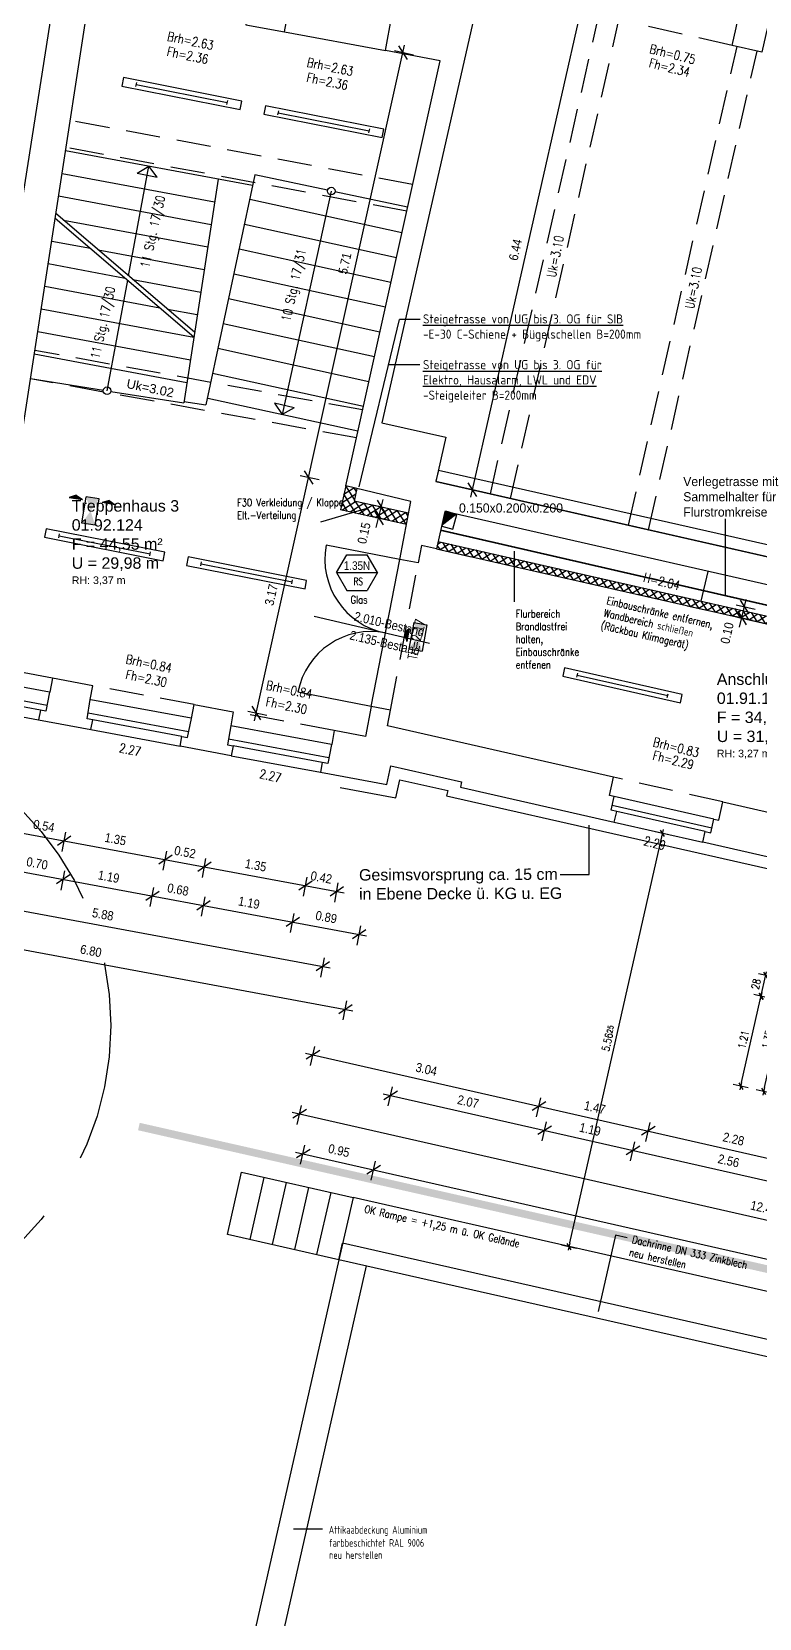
# Model space of a CAD drawing. Header units: metres. Extents: x -1139 to -992, y 249 to 309.
# Drawn here: x -1035.14 to -1025.59, y 267.2 to 288.02 of the extents above; entities that cross this region are included whole.
import ezdxf
from ezdxf.enums import TextEntityAlignment as Align

# ---------------------------------------------------------------- set-up
doc = ezdxf.new("R2010")
doc.units = ezdxf.units.M
doc.header["$LTSCALE"] = 0.03
for name, pattern in [('AUSGEZOGEN', [0]), ('DASHED', [0]), ('DOT', [6, 0, -6]), ('GESTRICHELT', [9, 6, -3]), ('GESTRICHELT2', [4.5, 3, -1.5]), ('STRICHLINIE', [19.05, 12.7, -6.35])]:
    doc.linetypes.add(name, pattern=pattern)
doc.layers.get('0').update_dxf_attribs({"linetype": 'CONTINUOUS'})
doc.layers.get('Defpoints').update_dxf_attribs({"linetype": 'CONTINUOUS'})
for name, color, linetype in [('A_abriss', 44, '_ABBRUCH'), ('A_ansicht', 9, 'DASHED'), ('A_bemaßung', 2, 'CONTINUOUS'), ('A_BRANDSCHUTZ', 10, 'CONTINUOUS'), ('A_Dach', 10, 'CONTINUOUS'), ('A_Elektro', 1, 'STRICHLINIE'), ('A_Fenster', 7, 'CONTINUOUS'), ('A_höhen', 3, 'CONTINUOUS'), ('A_NEU_BEMAßUNG', 2, 'CONTINUOUS'), ('A_NR_TÜR', 1, 'CONTINUOUS'), ('A_räume', 5, 'CONTINUOUS'), ('A_schraffur', 10, 'CONTINUOUS'), ('A_text', 5, 'CONTINUOUS'), ('A_treppe', 3, 'CONTINUOUS'), ('A_trockenbau', 2, 'CONTINUOUS'), ('A_Tuernummern', 1, 'CONTINUOUS'), ('A_TXT-TUER', 1, 'CONTINUOUS'), ('A_türen', 9, 'CONTINUOUS'), ('A_verdeckt', 8, 'GESTRICHELT2'), ('A_wände', 4, 'CONTINUOUS'), ('CKMA0002', 2, 'CONTINUOUS'), ('E__DURCHBR', 2, 'CONTINUOUS'), ('E__LEUCHTEN', 6, 'AUSGEZOGEN'), ('E__VERSYS', 2, 'AUSGEZOGEN')]:
    doc.layers.add(name, color=color, linetype=linetype)
doc.styles.add('ARIAL', font='ARIAL.TTF')
doc.styles.add('arial-n', font='ARIALN.TTF')
doc.styles.add('BOLDSIMP_FNT', font='TXT', dxfattribs={"height": 1})
doc.styles.add('ISO9', font='iso8.shx', dxfattribs={"height": 0.12})
doc.styles.add('NORM', font='simplex.shx', dxfattribs={"width": 0.7, "bigfont": 'bigfont.shx'})
doc.styles.add('PITSIMP8', font='PITSIMP8.SHX')
doc.styles.add('S70', font='DIN.SHX', dxfattribs={"width": 0.8, "height": 0.1})
doc.styles.add('SIMPLEX', font='simplex.shx', dxfattribs={"width": 0.8, "height": 0.1})
doc.styles.get("Standard").update_dxf_attribs({"font": 'txt', "height": 1})
doc.linetypes.add('_ABBRUCH', pattern='A,25,[101,cadkon.shx,S=3.5,R=0,X=0,Y=0],25', length=50)
doc.dimstyles.get("Standard").update_dxf_attribs({"dimtxt": 0.1, "dimasz": 0.05, "dimexe": 0.1, "dimexo": 0.0625, "dimgap": 0.05, "dimtad": 1, "dimdec": 4, "dimzin": 0, "dimdsep": 46, "dimlunit": 3, "dimtxsty": 'SIMPLEX', "dimblk": 'DIMCROSS', "dimcen": 0.09, "dimdle": 0.025, "dimclrd": 1, "dimclre": 1, "dimclrt": 6, "dimadec": 0, "dimazin": 0, "dimtfac": 1, "dimtdec": 4, "dimtofl": 0, "dimtmove": 2, "dimatfit": 3, "dimldrblk": 'DIMCROSS', "dimfxl": 1, "dimtvp": 1, "dimtolj": 1, "dimtzin": 0, "dimarcsym": 0})

# ---------------------------------------------------------------- blocks, each defined once
blk = doc.blocks.new('SLASH1')
at = {"layer": 'A_bemaßung', "color": 2, "linetype": 'Continuous'}
for p, q in [((0.07663, 0.07663), (-0.07319, -0.07319)), ((0, -0.14068), (0, 0.11466))]:
    blk.add_line(p, q, dxfattribs=at)
blk = doc.blocks.new('DIMCROSS')
at = {"color": 0, "linetype": 'ByBlock'}
blk.add_line((-1, 0), (1, 0), dxfattribs=at)
at = {"linetype": 'ByBlock'}
blk.add_line((-0.707107, -0.707107), (0.707107, 0.707107), dxfattribs=at)
blk = doc.blocks.new('*D73')
at = {"layer": 'CKMA0002', "color": 1, "lineweight": -2}
for p, q in [((-1026.955, 277.522), (-1026.76, 277.477)), ((-1028.077, 272.124), (-1026.869, 277.451)), ((-1028.186, 272.097), (-1027.991, 272.053))]:
    blk.add_line(p, q, dxfattribs=at)
at = {"layer": 'Defpoints', "color": 0}
for p in [(-1027.462, 277.637), (-1026.858, 277.499), (-1028.693, 272.212)]:
    blk.add_point(p, dxfattribs=at)
at = {"layer": 'CKMA0002', "color": 1, "lineweight": -2, "xscale": 0.05, "yscale": 0.05, "zscale": 0.05}
for p, rotation in [((-1026.858, 277.499), 77.21986307809387), ((-1028.088, 272.075), 257.2198630780938)]:
    blk.add_blockref('DIMCROSS', p, dxfattribs=dict(at, rotation=rotation))
at = {"layer": 'CKMA0002', "color": 3, "insert": (-1027.571, 274.81), "char_height": 0.1, "attachment_point": 5, "rotation": 77.2199, "style": 'SIMPLEX'}
blk.add_mtext('\\A1;5.56{\\A1\\H0.7x\\S25;}', dxfattribs=at)
blk = doc.blocks.new('Tür-Nr')
at = {"layer": 'A_NR_TÜR'}
for p, q in [((-0.057, -108.865), (0.077, -108.632)), ((0.077, -108.632), (0.347, -108.632)), ((0.481, -108.865), (0.347, -108.632)), ((-0.057, -108.865), (0.481, -108.865)), ((-0.057, -108.865), (0.077, -109.098)), ((0.481, -108.865), (0.347, -109.098)), ((0.077, -109.098), (0.347, -109.098))]:
    blk.add_line(p, q, dxfattribs=at)
at = {"layer": 'A_TXT-TUER', "style": 'arial-n', "flags": 4}
blk.add_attdef('TÜR-NR.', text='', height=0.113, dxfattribs=at).set_placement((0.211, -108.772), align=Align.MIDDLE_CENTER)
at = {"layer": 'A_TXT-TUER', "style": 'NORM', "width": 0.7}
for tag, flags, p in [('BRANDSCHUTZ', 4, (0.229, -108.981)), ('DIN', 5, (0.214, -109.198)), ('ABMESSUNG', 5, (0.214, -109.333)), ('MATERIAL', 5, (0.214, -109.467)), ('WANDART', 5, (0.214, -109.601)), ('ZARGE', 5, (0.214, -109.736)), ('SCHLOSS', 5, (0.214, -109.87)), ('BESCHLÄGE', 5, (0.214, -110.005)), ('SONSTIGES', 5, (0.214, -110.139))]:
    blk.add_attdef(tag, text='', height=0.0784, dxfattribs=dict(at, flags=flags)).set_placement(p, align=Align.MIDDLE_CENTER)
blk = doc.blocks.new('A$C471A4235')
at = {"layer": 'E__VERSYS', "color": 3}
for p, q in [((74.978, 10.719), (74.945, 10.573)), ((74.978, 10.719), (84.807, 8.49)), ((74.945, 10.573), (84.773, 8.343))]:
    blk.add_line(p, q, dxfattribs=at)
blk = doc.blocks.new('Deckendurchbruch')
for p, q in [((1, 1), (0, 1)), ((0, 1), (0, 0)), ((0, 0), (1, 0)), ((1, 0), (1, 1))]:
    blk.add_line(p, q)
blk.add_solid([(0, 0), (1, 1), (0, 1)])
blk = doc.blocks.new('A$C40EB2F26')
at = {"layer": 'E__DURCHBR', "linetype": 'Continuous'}
ref = blk.add_blockref('Deckendurchbruch', (75.023, 9.985), dxfattribs=dict(at, xscale=0.1500000040191581, yscale=0.2000000000000455, zscale=1.1, rotation=344.601433367157))
ref.add_attrib('EC_DIM', '0.150x0.200x0.200', (75.247, 10.162), dxfattribs={"linetype": 'Continuous', "height": 0.12})
blk = doc.blocks.new('A$C758372F4')
at = {"layer": 'E__VERSYS', "color": 7, "linetype": 'Continuous', "ltscale": 5}
for p, q in [((73.935, 10.499), (74.466, 12.693)), ((74.739, 12.693), (74.466, 12.693)), ((74.733, 12.099), (74.322, 12.099))]:
    blk.add_line(p, q, dxfattribs=at)
at = {"layer": 'E__VERSYS', "color": 7, "insert": (74.774, 11.606), "char_height": 0.12, "attachment_point": 7, "style": 'ISO9'}
blk.add_mtext('{\\LSteigetrasse von UG bis 3. OG für SIB\\P}-E-30 C-Schiene + Bügelschellen B=200mm \\P\\P{\\LSteigetrasse von UG bis 3. OG für  \\PElektro, Hausalarm, LWL und EDV\\P}-Steigeleiter B=200mm', dxfattribs=at)
blk = doc.blocks.new('A$C3DF83419')
at = {"layer": 'E__VERSYS', "color": 7, "linetype": 'Continuous', "ltscale": 5}
blk.add_line((78.743, 9.071), (78.743, 10.079), dxfattribs=at)
at = {"layer": 'E__VERSYS', "color": 3, "linetype": 'GESTRICHELT', "ltscale": 5, "const_width": 0.02}
blk.add_lwpolyline([(75.006, 9.93), (91.847, 6.061)], dxfattribs=at)
at = {"layer": 'E__VERSYS', "color": 7, "insert": (78.19, 10.629), "char_height": 0.12, "attachment_point": 1}
blk.add_mtext('Verlegetrasse mit \\PSammelhalter für \\PFlurstromkreise', dxfattribs=at)
blk = doc.blocks.new('PL_PR')
at = {"color": 3}
for p, q in [((123, 155), (92, 217)), ((92, 217), (92, 92)), ((123, 155), (92, 92)), ((-127, -64), (-127, 61)), ((-127, 61), (123, 61)), ((123, -64), (123, 61)), ((-127, -64), (123, -64)), ((92, -220), (92, -95)), ((123, -158), (92, -95)), ((123, -158), (92, -220))]:
    blk.add_line(p, q, dxfattribs=at)
for points in [[(92, 92), (92, 217), (123, 155)], [(-127, 61), (-127, -64), (123, -64), (123, 61)], [(92, -95), (92, -220), (123, -158)]]:
    blk.add_solid(points, dxfattribs=at)
blk = doc.blocks.new('PU1')
at = {"color": 3}
for p, q in [((-119, -55), (-119, 70)), ((-119, 70), (131, 70)), ((131, -55), (131, 70)), ((-119, -55), (131, -55)), ((-56, -87), (69, -87)), ((6, -118), (-56, -87)), ((6, -118), (69, -87))]:
    blk.add_line(p, q, dxfattribs=at)
for points in [[(-119, 70), (-119, -55), (131, -55), (131, 70)], [(69, -87), (-56, -87), (6, -118)]]:
    blk.add_solid(points, dxfattribs=at)
blk = doc.blocks.new('2DEL_458')
for p, q in [((-0.384, -0.236), (-0.384, 0.236)), ((0.384, -0.236), (0.384, 0.236)), ((-0.384, 0), (0.384, 0))]:
    blk.add_line(p, q)
blk.add_lwpolyline([(-0.5, -0.5), (0.5, -0.5), (0.5, 0.5), (-0.5, 0.5)], close=True)
at = {"style": 'PITSIMP8', "flags": 9}
for tag, p in [('RAUM/GRUPPE', (-0.03, 0.159)), ('BEZEICHNUNG', (-0.03, 0.179)), ('POS.NR.G-LV', (-0.03, 0.139)), ('VOLUMENSTROM', (-0.03, 0.039)), ('DRUCK/-STUFE', (-0.03, 0.019)), ('ANSCHLUSS', (-0.03, -0.001)), ('KENNUNG', (-0.03, 0.079)), ('LEISTUNG', (-0.03, 0.059)), ('FABRIKAT', (-0.03, 0.119)), ('TYP', (-0.03, 0.099)), ('SPANNUNG/FREQUENZ', (-0.03, -0.121)), ('TEMPERATUR', (-0.03, -0.061)), ('SCHUTZART', (-0.03, -0.101)), ('DREHZAHL', (-0.03, -0.081)), ('GROESSE', (-0.03, -0.021)), ('DN', (-0.03, -0.041)), ('GEWICHT', (-0.03, -0.141)), ('FREI', (-0.03, -0.161)), ('FREI', (-0.03, -0.181)), ('FREI', (-0.03, -0.201))]:
    blk.add_attdef(tag, text='', height=0.01, dxfattribs=at).set_placement(p, align=Align.MIDDLE)
blk = doc.blocks.new('*D252')
at = {"layer": 'CKMA0002', "color": 1, "lineweight": -2}
for p, q in [((-1025.821, 274.229), (-1025.576, 275.312)), ((-1025.516, 275.349), (-1025.662, 275.382)), ((-1025.735, 274.158), (-1025.93, 274.202))]:
    blk.add_line(p, q, dxfattribs=at)
at = {"layer": 'Defpoints', "color": 0}
for p in [(-1025.565, 275.36), (-1024.687, 275.161), (-1024.906, 273.97)]:
    blk.add_point(p, dxfattribs=at)
at = {"layer": 'CKMA0002', "color": 1, "lineweight": -2, "xscale": 0.05, "yscale": 0.05, "zscale": 0.05}
for p, rotation in [((-1025.565, 275.36), 77.22109694714904), ((-1025.832, 274.18), 257.221096947149)]:
    blk.add_blockref('DIMCROSS', p, dxfattribs=dict(at, rotation=rotation))
at = {"layer": 'CKMA0002', "color": 6, "insert": (-1025.796, 274.792), "char_height": 0.1, "attachment_point": 5, "rotation": 77.2211, "style": 'SIMPLEX'}
blk.add_mtext('\\A1;1.21{\\A1\\H0.7x\\S;}', dxfattribs=at)
blk = doc.blocks.new('*D253')
at = {"layer": 'CKMA0002', "color": 1, "lineweight": -2}
for p, q in [((-1025.454, 275.622), (-1025.6, 275.656)), ((-1025.554, 275.409), (-1025.514, 275.585))]:
    blk.add_line(p, q, dxfattribs=at)
at = {"layer": 'Defpoints', "color": 0}
for p in [(-1025.503, 275.633), (-1024.625, 275.434), (-1024.687, 275.161)]:
    blk.add_point(p, dxfattribs=at)
at = {"layer": 'CKMA0002', "color": 1, "lineweight": -2, "xscale": 0.05, "yscale": 0.05, "zscale": 0.05}
for p, rotation in [((-1025.503, 275.633), 77.22109694714904), ((-1025.565, 275.36), 257.221096947149)]:
    blk.add_blockref('DIMCROSS', p, dxfattribs=dict(at, rotation=rotation))
at = {"layer": 'CKMA0002', "color": 6, "insert": (-1025.631, 275.519), "char_height": 0.1, "attachment_point": 5, "rotation": 77.2211, "style": 'SIMPLEX'}
blk.add_mtext('\\A1;28{\\A1\\H0.7x\\S;}', dxfattribs=at)
blk = doc.blocks.new('*D256')
at = {"layer": 'CKMA0002', "color": 1, "lineweight": -2}
for p, q in [((-1025.185, 275.418), (-1025.331, 275.451)), ((-1025.521, 274.161), (-1025.244, 275.38)), ((-1025.434, 274.09), (-1025.629, 274.134))]:
    blk.add_line(p, q, dxfattribs=at)
at = {"layer": 'Defpoints', "color": 0}
for p in [(-1025.233, 275.429), (-1024.38, 275.235), (-1024.629, 273.907)]:
    blk.add_point(p, dxfattribs=at)
at = {"layer": 'CKMA0002', "color": 1, "lineweight": -2, "xscale": 0.05, "yscale": 0.05, "zscale": 0.05}
for p, rotation in [((-1025.233, 275.429), 77.22109694714904), ((-1025.532, 274.112), 257.221096947149)]:
    blk.add_blockref('DIMCROSS', p, dxfattribs=dict(at, rotation=rotation))
at = {"layer": 'CKMA0002', "color": 6, "insert": (-1025.48, 274.793), "char_height": 0.1, "attachment_point": 5, "rotation": 77.2211, "style": 'SIMPLEX'}
blk.add_mtext('\\A1;1.35{\\A1\\H0.7x\\S;}', dxfattribs=at)

msp = doc.modelspace()

# ---------------------------------------------------------------- hatches: boundary and pattern name
at = {"layer": 'A_schraffur'}
h = msp.add_hatch(dxfattribs=at)
h.set_pattern_fill('ANSI37', color=256, scale=0.025, style=0)
h.set_pattern_definition([(122.489, (-1031.01576, 282.05611), (-0.0669526, -0.042635), []), (212.489, (-1031.01576, 282.05611), (0.042635, -0.0669526), [])])
h.paths.add_polyline_path([(-1030.90622, 281.85732), (-1030.86983, 282.02132), (-1031.01576, 282.05611), (-1031.08516, 281.74337), (-1030.21944, 281.55127), (-1030.19097, 281.6986)])
h = msp.add_hatch(dxfattribs=at)
h.set_pattern_fill('ANSI37', color=256, scale=0.025, style=0)
h.set_pattern_definition([(212.2199, (-1023.97497, 279.9038), (0.0423203, -0.0671519), []), (302.2199, (-1023.97497, 279.9038), (0.0671519, 0.0423203), [])])
h.paths.add_polyline_path([(-1023.97497, 279.9038), (-1023.95285, 280.00132), (-1029.80384, 281.3285), (-1029.82596, 281.23098)])

# ---------------------------------------------------------------- linework, layer by layer
at = {"layer": 'A_abriss', "ltscale": 0.3}
msp.add_line((-1026.34929, 280.54491), (-1026.26081, 280.93496), dxfattribs=at)
at = {"layer": 'A_ansicht', "color": 9, "linetype": 'Continuous'}
for p, q in [((-1031.82219, 288.0134), (-1030.49479, 287.76787)), ((-1034.9044, 279.35169), (-1036.22179, 279.59634)), ((-1036.21848, 279.20343), (-1035.04857, 278.98619)), ((-1033.04656, 279.00674), (-1034.36397, 279.25138)), ((-1034.36066, 278.85846), (-1033.19072, 278.64122)), ((-1031.2052, 278.6648), (-1032.5226, 278.90945)), ((-1032.51928, 278.51654), (-1031.34936, 278.29931)), ((-1026.18493, 277.68422), (-1027.49164, 277.98062)), ((-1027.49128, 277.64318), (-1026.33083, 277.37994))]:
    msp.add_line(p, q, dxfattribs=at)
at = {"layer": 'A_ansicht'}
for p, q in [((-1030.35951, 277.96295), (-1030.30812, 278.20162)), ((-1030.30812, 278.20162), (-1029.67585, 278.05819)), ((-1031.09102, 278.09878), (-1030.35951, 277.96295)), ((-1029.67585, 278.05819), (-1029.69167, 277.98846)), ((-1029.69167, 277.98846), (-1018.75399, 275.50752))]:
    msp.add_line(p, q, dxfattribs=at)
at = {"layer": 'A_bemaßung', "linetype": 'Continuous'}
for p, q in [((-1029.37653, 281.90823), (-1027.90796, 288.38264)), ((-1032.21203, 278.97564), (-1030.24302, 287.83804)), ((-1030.61561, 281.51199), (-1030.52556, 281.87595)), ((-1025.84879, 280.2008), (-1025.75875, 280.56476)), ((-1037.01137, 277.82501), (-1031.03691, 276.71555)), ((-1037.62583, 277.43056), (-1030.74232, 276.1523)), ((-1037.19395, 276.84182), (-1031.21949, 275.73236)), ((-1037.8084, 276.44737), (-1030.9249, 275.16911)), ((-1031.54522, 274.61227), (-1019.16717, 271.80459)), ((-1030.5269, 274.08008), (-1009.59217, 269.33151)), ((-1031.72081, 273.83819), (-1009.72266, 268.84841)), ((-1031.67457, 273.315), (-1009.81338, 268.35628))]:
    msp.add_line(p, q, dxfattribs=at)
at = {"layer": 'A_bemaßung'}
msp.add_line((-1031.43283, 280.34831), (-1029.91496, 279.99148), dxfattribs=at)
at = {"layer": 'A_Dach', "color": 10}
for p in [(-1031.10567, 271.90349), (-992.48683, 263.36918)]:
    msp.add_line(p, (-1031.05701, 272.11804), dxfattribs=at)
at = {"layer": 'A_Dach', "color": 3}
for p, q in [((-1031.10568, 271.9035), (-1034.0787, 258.79645)), ((-992.5355, 263.15463), (-1031.10568, 271.9035)), ((-1030.74972, 271.82275), (-1033.72274, 258.71571))]:
    msp.add_line(p, q, dxfattribs=at)
at = {"layer": 'A_Fenster', "linetype": 'Continuous'}
for p, q in [((-1034.93727, 279.17474), (-1036.25465, 279.41938)), ((-1035.0247, 279.11468), (-1036.1946, 279.33195)), ((-1033.07944, 278.82976), (-1034.39683, 279.0744)), ((-1033.16686, 278.76972), (-1034.33679, 278.98698)), ((-1031.23806, 278.48784), (-1032.55546, 278.73249)), ((-1031.32549, 278.42779), (-1032.49541, 278.64504)), ((-1026.21147, 277.5672), (-1027.51819, 277.86362)), ((-1026.29899, 277.52041), (-1027.45943, 277.78362))]:
    msp.add_line(p, q, dxfattribs=at)
at = {"layer": 'A_räume', "linetype": 'Continuous'}
for p, q in [((-1027.82272, 276.95944), (-1027.82272, 277.60538)), ((-1028.20292, 276.95944), (-1027.82272, 276.95944))]:
    msp.add_line(p, q, dxfattribs=at)
at = {"layer": 'A_räume', "linetype": 'GESTRICHELT', "ltscale": 5, "const_width": 0.1}
msp.add_lwpolyline([(-999.04302, 271.14041), (-1018.82, 275.62703), (-1019.97636, 270.52983), (-1033.73159, 273.65036)], dxfattribs=at)
at = {"layer": 'A_räume', "color": 9, "linetype": 'GESTRICHELT', "ltscale": 10}
msp.add_circle((-1038.09932, 274.97578), 4, dxfattribs=at)
at = {"layer": 'A_text'}
for p, q in [((-1031.34433, 281.58452), (-1030.73563, 281.76398)), ((-1028.80111, 280.53545), (-1028.80111, 281.20025)), ((-1027.47643, 272.2234), (-1027.70361, 271.22187)), ((-1027.32114, 272.18818), (-1027.47643, 272.2234)), ((-1031.70376, 268.37149), (-1031.32089, 268.37149))]:
    msp.add_line(p, q, dxfattribs=at)
at = {"layer": 'A_treppe', "linetype": 'Continuous'}
for p, q in [((-1032.23917, 285.99667), (-1034.69375, 286.45394)), ((-1034.73933, 286.15747), (-1032.73697, 285.78467)), ((-1032.69141, 286.08092), (-1033.14284, 283.14499)), ((-1032.20944, 286.13602), (-1032.85259, 283.12117)), ((-1031.25568, 285.93537), (-1032.20944, 286.13602)), ((-1034.78487, 285.8612), (-1032.78252, 285.48838)), ((-1030.20403, 285.71414), (-1031.15782, 285.91479)), ((-1032.27721, 285.81838), (-1030.27809, 285.38044)), ((-1034.72273, 285.54488), (-1032.82806, 285.19212)), ((-1032.34675, 285.49242), (-1030.35027, 285.05509)), ((-1034.876, 285.26865), (-1034.36568, 285.17364)), ((-1034.26739, 285.15534), (-1032.87362, 284.89584)), ((-1032.41627, 285.16645), (-1030.42249, 284.72971)), ((-1034.92155, 284.97238), (-1033.91035, 284.78411)), ((-1032.48581, 284.84052), (-1030.49468, 284.40431)), ((-1034.9671, 284.6761), (-1033.45505, 284.39457)), ((-1033.81206, 284.7658), (-1032.91919, 284.59957)), ((-1035.01265, 284.37983), (-1033.0103, 284.00701)), ((-1033.35675, 284.37628), (-1032.96475, 284.30329)), ((-1032.55535, 284.51455), (-1030.56689, 284.07895)), ((-1032.62488, 284.18859), (-1030.63909, 283.75358)), ((-1035.05822, 284.08355), (-1033.05583, 283.71073)), ((-1035.10376, 283.78728), (-1033.10141, 283.41446)), ((-1032.69441, 283.86265), (-1030.7113, 283.4282)), ((-1032.76393, 283.53667), (-1030.78349, 283.10283)), ((-1035.15345, 283.4642), (-1034.19753, 283.31244)), ((-1034.09877, 283.29676), (-1033.14284, 283.14499)), ((-1033.13966, 283.16556), (-1032.85259, 283.12117)), ((-1032.82679, 283.20939), (-1030.85572, 282.77734)), ((-1032.09122, 272.98331), (-1032.27595, 272.16895)), ((-1031.79866, 272.91695), (-1031.98338, 272.10258)), ((-1031.50609, 272.85058), (-1031.69081, 272.03622)), ((-1031.21352, 272.78422), (-1031.39824, 271.96986)), ((-1023.36444, 271.00398), (-1030.92095, 272.71786))]:
    msp.add_line(p, q, dxfattribs=at)
at = {"layer": 'A_treppe', "color": 1, "linetype": 'Continuous'}
for p, q in [((-1033.86715, 284.81294), (-1033.59943, 286.25008)), ((-1033.75271, 286.15793), (-1033.59942, 286.25008)), ((-1033.49166, 286.10734), (-1033.59942, 286.25008)), ((-1033.75271, 286.15793), (-1033.49166, 286.10734)), ((-1031.20675, 285.92507), (-1031.84898, 282.99506)), ((-1034.14814, 283.30461), (-1033.87773, 284.75618)), ((-1031.9526, 283.14084), (-1031.84897, 282.99507)), ((-1031.69311, 283.08274), (-1031.9526, 283.14084)), ((-1031.69311, 283.08274), (-1031.84897, 282.99507))]:
    msp.add_line(p, q, dxfattribs=at)
at = {"layer": 'A_treppe', "linetype": 'Continuous'}
msp.add_lwpolyline([(-1032.38379, 273.04967), (-1030.92095, 272.71786), (-1031.10567, 271.9035), (-1032.56851, 272.23531)], close=True, dxfattribs=at)
at = {"layer": 'A_treppe', "color": 1, "linetype": 'Continuous'}
for centre in [(-1031.20674, 285.92508), (-1034.14815, 283.30461)]:
    msp.add_circle(centre, 0.05, dxfattribs=at)
at = {"layer": 'A_trockenbau'}
for p, q in [((-1031.01576, 282.05611), (-1031.08516, 281.74337)), ((-1030.86983, 282.02132), (-1030.90622, 281.85732)), ((-1030.21944, 281.55127), (-1031.08516, 281.74337)), ((-1030.19097, 281.6986), (-1030.90622, 281.85732)), ((-1029.80383, 281.3285), (-1023.95285, 280.00132)), ((-1029.82596, 281.23098), (-1023.97497, 279.9038))]:
    msp.add_line(p, q, dxfattribs=at)
at = {"layer": 'A_türen', "color": 10, "linetype": 'Continuous'}
for p, q in [((-1030.30827, 281.09177), (-1031.2723, 281.27813)), ((-1030.68099, 279.16374), (-1030.30827, 281.09177)), ((-1030.68099, 279.16374), (-1031.64501, 279.3501))]:
    msp.add_line(p, q, dxfattribs=at)
for centre, radius, start, end in [((-1030.30827, 281.09177), 0.98187, 169.058916, 259.058445), ((-1030.68099, 279.16374), 0.98186, 79.059154, 169.058805)]:
    msp.add_arc(centre, radius, start, end, dxfattribs=at)
at = {"layer": 'A_verdeckt', "ltscale": 5}
for p, q in [((-1029.11771, 281.95207), (-1027.69336, 288.23141)), ((-1028.85442, 281.89235), (-1027.43007, 288.1717)), ((-1025.94367, 287.83454), (-1027.38674, 288.16187)), ((-1027.30465, 281.54082), (-1025.88031, 287.82017)), ((-1027.04136, 281.48109), (-1025.61701, 287.76045)), ((-1030.13818, 286.01088), (-1034.63245, 286.8526)), ((-1030.21587, 285.66077), (-1034.68832, 286.49841)), ((-1030.79472, 283.0523), (-1035.0968, 283.83264)), ((-1030.87604, 282.68575), (-1035.15386, 283.46168)), ((-1030.42922, 279.11505), (-1030.06456, 281.04464)), ((-1029.82596, 281.23098), (-1023.97497, 279.9038)), ((-1034.8657, 279.53267), (-1036.19295, 279.77915)), ((-1033.00788, 279.18771), (-1034.3351, 279.43417)), ((-1031.16652, 278.84579), (-1032.49373, 279.09226)), ((-1026.06734, 277.90879), (-1027.50084, 278.23394))]:
    msp.add_line(p, q, dxfattribs=at)
at = {"layer": 'A_verdeckt', "linetype": 'Continuous', "ltscale": 5}
for p, q in [((-1033.00039, 284.07142), (-1034.82064, 285.62863)), ((-1034.82958, 285.5705), (-1033.00932, 284.01328))]:
    msp.add_line(p, q, dxfattribs=at)
at = {"layer": 'A_wände', "linetype": 'Continuous'}
for p, q in [((-1034.67073, 289.60412), (-1035.64951, 283.36088)), ((-1035.25079, 282.83104), (-1034.38063, 288.49032)), ((-1031.10568, 271.9035), (-1034.0787, 258.79645)), ((-992.5355, 263.15463), (-1031.10568, 271.9035))]:
    msp.add_line(p, q, dxfattribs=at)
for points in [[(-1031.7376, 288.47062), (-1031.64229, 288.45297), (-1031.61598, 288.59684), (-1032.29474, 288.72284), (-1032.32123, 288.58029), (-1032.24257, 288.5657), (-1032.32765, 288.10762), (-1031.82219, 288.0134), (-1031.7376, 288.47062)], [(-1029.2491, 288.58431), (-1030.54184, 282.88511), (-1029.70328, 282.69492), (-1029.83489, 282.11473), (-1023.05337, 280.57651), (-1023.10645, 280.3425), (-1023.27711, 280.38121), (-1023.67267, 279.83522), (-1023.97497, 279.9038), (-1023.86437, 280.39137), (-1029.71535, 281.71855), (-1029.82596, 281.23098), (-1030.021, 281.27521), (-1030.06553, 281.04483), (-1030.30827, 281.09177), (-1030.16124, 281.85237), (-1031.01576, 282.05611), (-1029.77838, 287.63239), (-1030.49479, 287.76787), (-1030.41021, 288.22505)], [(-1025.2851, 288.27467), (-1025.31494, 288.14303), (-1025.45633, 288.1751), (-1025.49613, 287.9996), (-1025.50056, 287.98009), (-1025.55364, 287.74608), (-1025.94367, 287.83454), (-1025.89059, 288.06856), (-1025.88616, 288.08806), (-1025.84635, 288.26356), (-1025.9926, 288.29674), (-1025.96275, 288.42838), (-1025.2851, 288.27467)], [(-1034.36066, 278.85846), (-1034.33679, 278.98698), (-1034.41052, 279.00068), (-1034.36888, 279.25229), (-1034.3351, 279.43417), (-1034.8657, 279.53267), (-1034.89948, 279.35078), (-1034.9044, 279.35169), (-1034.95096, 279.10099), (-1035.0247, 279.11468), (-1035.04857, 278.98619), (-1034.36066, 278.85846)], [(-1033.19072, 278.64122), (-1033.16686, 278.76972), (-1033.09313, 278.75603), (-1033.04167, 279.00581), (-1033.00788, 279.18771), (-1032.49373, 279.09226), (-1032.5226, 278.90945), (-1032.56915, 278.65875), (-1032.49541, 278.64504), (-1032.51928, 278.51654), (-1033.19072, 278.64122)], [(-1030.42922, 279.11505), (-1030.68099, 279.16374), (-1030.75715, 278.7698), (-1031.16652, 278.84579), (-1031.2003, 278.66388), (-1031.2052, 278.6648), (-1031.25175, 278.41411), (-1031.32549, 278.42779), (-1031.34936, 278.29931), (-1030.47546, 278.13704), (-1030.42283, 278.38145), (-1029.49638, 278.17129), (-1029.5122, 278.10156), (-1027.49128, 277.64318), (-1027.45943, 277.78362), (-1027.53256, 277.80022), (-1027.49164, 277.98062), (-1027.55502, 277.995), (-1027.50084, 278.23394), (-1030.46852, 278.90711), (-1030.42922, 279.11505)], [(-1026.18493, 277.68422), (-1026.12153, 277.66984), (-1026.06734, 277.90879), (-1023.84395, 277.40445), (-1023.89816, 277.1655), (-1023.83476, 277.15113), (-1023.8757, 276.97072), (-1023.80257, 276.95414), (-1023.83441, 276.8137), (-1026.33083, 277.37994), (-1026.29899, 277.52041), (-1026.22585, 277.50381), (-1026.18493, 277.68422)]]:
    msp.add_lwpolyline(points, dxfattribs=at)

# ---------------------------------------------------------------- block references
at = {"layer": 'A_bemaßung', "color": 7}
for p, rotation in [((-1030.26469, 287.74043), 77.48865999999998), ((-1031.50357, 282.1645), 77.48865999999998), ((-1031.50357, 282.1645), 77.48865999999998), ((-1029.35441, 282.00575), 77.22), ((-1030.54768, 281.77843), 77.22), ((-1030.58085, 281.63214), 77.22), ((-1032.19037, 279.07327), 77.48865999999998), ((-1034.71319, 277.39823), 349.48), ((-1033.38597, 277.15177), 349.48), ((-1032.87181, 277.05629), 349.48), ((-1034.72582, 276.89204), 349.48), ((-1031.5446, 276.80983), 349.48), ((-1033.55589, 276.67478), 349.48), ((-1032.88445, 276.55009), 349.48), ((-1031.13523, 276.73381), 349.48), ((-1031.71453, 276.33284), 349.48), ((-1030.84063, 276.17056), 349.48), ((-1031.31781, 275.75062), 349.48), ((-1031.02322, 275.18736), 349.48), ((-1031.4477, 274.59015), 347.2200000000001), ((-1030.42938, 274.05796), 347.2200000000001), ((-1028.48002, 273.91699), 347.2200000000001), ((-1031.62329, 273.81607), 347.2200000000001), ((-1028.40848, 273.59957), 347.2200000000001), ((-1027.04652, 273.59184), 347.2200000000001), ((-1031.57705, 273.29288), 347.2200000000001), ((-1027.24802, 273.33634), 347.2200000000001), ((-1030.65059, 273.08273), 347.2200000000001)]:
    msp.add_blockref('SLASH1', p, dxfattribs=dict(at, rotation=rotation))
at = {"layer": 'A_Elektro'}
for name in ['A$C758372F4', 'A$C40EB2F26', 'A$C471A4235', 'A$C3DF83419']:
    msp.add_blockref(name, (-1104.77685, 271.54497), dxfattribs=at)
at = {"layer": 'A_NEU_BEMAßUNG', "color": 7, "rotation": 77.22}
for p in [(-1025.81403, 280.32095), (-1025.78087, 280.46724)]:
    msp.add_blockref('SLASH1', p, dxfattribs=at)
at = {"layer": 'A_Tuernummern'}
ref = msp.add_blockref('Tür-Nr', (-1031.08028, 389.78304), dxfattribs=at)
ref.add_attrib('TÜR-NR.', '1.35N', dxfattribs={"layer": 'A_TXT-TUER', "height": 0.112896, "style": 'arial-n'}).set_placement((-1030.86893, 281.0107), align=Align.MIDDLE_CENTER)
ref.add_attrib('BRANDSCHUTZ', 'RS', dxfattribs={"layer": 'A_TXT-TUER', "height": 0.1, "style": 'NORM', "width": 0.7}).set_placement((-1030.85162, 280.80211), align=Align.MIDDLE_CENTER)
at = {"layer": 'E__LEUCHTEN', "color": 2, "linetype": 'Continuous', "xscale": 1.585000000000024, "yscale": 0.1120000000000232, "zscale": 1.585, "rotation": 348.7889651893352}
for p in [(-1033.1679, 287.20436), (-1031.30416, 286.83496), (-1034.18128, 281.28424), (-1032.31754, 280.91483)]:
    msp.add_blockref('2DEL_458', p, dxfattribs=at)
at = {"layer": 'E__LEUCHTEN', "color": 7, "linetype": 'Continuous', "ltscale": 5}
for name, p, xscale, yscale, zscale, rotation in [('PL_PR', (-1034.36644, 281.73084), 0.001397000000014058, 0.001396999999997206, 0.001397, 80.77231503052248), ('2DEL_458', (-1027.3838, 279.43904), 1.584999999999887, 0.1120000000000232, 1.585, 347.2196337836427)]:
    msp.add_blockref(name, p, dxfattribs=dict(at, xscale=xscale, yscale=yscale, zscale=zscale, rotation=rotation))
at = {"layer": 'E__LEUCHTEN', "color": 7, "xscale": 0.001399470505866249, "yscale": 0.001399470505930367, "zscale": 0.001399470506, "rotation": 259.6776838227134}
msp.add_blockref('PU1', (-1030.07775, 280.08701), dxfattribs=at)

# ---------------------------------------------------------------- texts
at = {"layer": 'A_bemaßung', "color": 7, "linetype": 'DOT', "style": 'BOLDSIMP_FNT', "width": 0.9}
for s, rotation, p in [('6.44', 77.2, (-1028.72741, 284.996)), ('5.71', 77.4, (-1030.96601, 284.81784)), ('0.15', 77.2, (-1030.71526, 281.27813)), ('3.17', 77.4, (-1031.93186, 280.46912)), ('2.010-Bestand', 346.77043, (-1030.92398, 280.25656)), ('0.10', 77.2, (-1025.94844, 279.96694)), ('2.135-Bestand', 346.77043, (-1030.98215, 280.00912)), ('0.54', 349.4, (-1035.13368, 277.52717)), ('1.35', 349.4, (-1034.19465, 277.3528)), ('0.52', 349.4, (-1033.28156, 277.18324)), ('0.70', 349.4, (-1035.22245, 277.03511)), ('1.35', 349.4, (-1032.35329, 277.01086)), ('1.19', 349.4, (-1034.28341, 276.86073)), ('0.42', 349.4, (-1031.49259, 276.85102)), ('0.68', 349.4, (-1033.37284, 276.69164)), ('1.19', 349.4, (-1032.44204, 276.51879)), ('5.88', 349.4, (-1034.35939, 276.36629)), ('0.89', 349.4, (-1031.42773, 276.33043)), ('6.80', 349.4, (-1034.51679, 275.88698)), ('3.04', 347.2, (-1030.11579, 274.3393)), ('2.07', 347.2, (-1029.56835, 273.91393)), ('1.47', 347.2, (-1027.90517, 273.83787)), ('1.19', 347.2, (-1027.96764, 273.55084)), ('2.28', 347.2, (-1026.08425, 273.42484)), ('0.95', 347.2, (-1031.26326, 273.27298)), ('2.56', 347.2, (-1026.14924, 273.13838)), ('12.49', 347.2, (-1025.72133, 272.52861))]:
    msp.add_text(s, height=0.12, rotation=rotation, dxfattribs=at).set_placement(p, align=Align.BOTTOM_LEFT)
at = {"layer": 'A_BRANDSCHUTZ', "linetype": 'Continuous', "char_height": 0.1, "width": 1, "attachment_point": 1, "style": 'SIMPLEX'}
for s, insert in [('Glas ', (-1030.95263, 280.61324)), ('Flurbereich Brandlastfrei halten, Einbauschränke entfenen', (-1028.78618, 280.42814))]:
    msp.add_mtext(s, dxfattribs=dict(at, insert=insert))
at = {"layer": 'A_höhen', "linetype": 'Continuous', "style": 'SIMPLEX', "width": 0.8}
for s, rotation, p in [('Brh=2.63', 348.313924, (-1033.05317, 287.8975)), ('Fh=2.36', 348.313924, (-1033.09032, 287.70525)), ('Brh=2.63', 348.313924, (-1031.22032, 287.55631)), ('Fh=2.36', 348.313924, (-1031.25734, 287.36406)), ('Uk=3.10', 78.9, (-1028.26629, 285.06755)), ('Uk=3.10', 78.9, (-1026.45323, 284.6563)), ('H=2.04', 346, (-1026.86794, 280.80314)), ('Th=2.17', 78.9, (-1030.09248, 280.04336)), ('Brh=0.84', 348.313924, (-1033.59885, 279.72435)), ('Fh=2.30', 348.313924, (-1033.63325, 279.52957)), ('Brh=0.84', 348.313924, (-1031.75749, 279.38245)), ('Fh=2.30', 348.313924, (-1031.7936, 279.1738)), ('Brh=0.83', 346, (-1026.67903, 278.62516)), ('2.27', 348.313924, (-1033.84585, 278.5943)), ('Fh=2.29', 346, (-1026.71664, 278.45937)), ('2.27', 348.313924, (-1032.00449, 278.25237)), ('2.29', 346, (-1026.95981, 277.36865))]:
    msp.add_text(s, height=0.12, rotation=rotation, dxfattribs=at).set_placement(p, align=Align.MIDDLE_CENTER)
for s, p in [('Brh=0.75', (-1026.74925, 287.62768)), ('Fh=2.34', (-1026.78906, 287.45217))]:
    msp.add_text(s, height=0.12, rotation=346, dxfattribs=at).set_placement(p, align=Align.BOTTOM_CENTER)
at = {"layer": 'A_höhen', "linetype": 'Continuous', "style": 'ARIAL'}
msp.add_text('Uk=3.02', height=0.11999, rotation=348.313924, dxfattribs=at).set_placement((-1033.58179, 283.33873), align=Align.MIDDLE_CENTER)
at = {"layer": 'A_räume', "linetype": 'Continuous', "char_height": 0.15, "width": 6.6459, "attachment_point": 1}
for s, insert in [('{\\fArial|b0|i0|c0|p34;Treppenhaus 3\\P01.92.124\\PF = 44,55 m²\\PU = 29,98 m\\P\\H0.6667x;RH: 3,37 m}', (-1034.61283, 281.86916)), ('\\fArial|b0|i0|c0|p34;Anschlussflur\\P01.91.123\\PF = 34,39 m²\\PU = 31,89 m\\P\\H0.1;RH: 3,27 m', (-1026.14588, 279.59544))]:
    msp.add_mtext(s, dxfattribs=dict(at, insert=insert))
at = {"layer": 'A_räume', "linetype": 'Continuous', "insert": (-1030.84245, 277.02763), "char_height": 0.15, "width": 6.6459, "attachment_point": 1, "rotation": 0.220082}
msp.add_mtext('{\\fArial|b0|i0|c0|p34;Gesimsvorsprung ca. 15 cm\\Pin Ebene Decke ü. KG u. EG}', dxfattribs=at)
at = {"layer": 'A_text', "style": 'SIMPLEX', "width": 0.8}
for s, p in [('Dachrinne DN 333 Zinkblech', (-1027.26521, 272.1228)), ('neu herstellen', (-1027.30313, 271.95561))]:
    msp.add_text(s, height=0.1, rotation=347.219863, dxfattribs=at).set_placement(p)
at = {"layer": 'A_text', "style": 'S70', "width": 0.8}
for s, p in [('Attikaabdeckung Aluminium', (-1031.23857, 268.30874)), ('farbbeschichtet RAL 9006', (-1031.23857, 268.13731)), ('neu herstellen', (-1031.23482, 267.9781))]:
    msp.add_text(s, height=0.1, dxfattribs=at).set_placement(p)
at = {"layer": 'A_text', "linetype": 'Continuous', "char_height": 0.1, "attachment_point": 1, "style": 'SIMPLEX'}
for s, insert, width, rotation in [('F30 Verkleidung / Klappe\\PElt.-Verteilung', (-1032.44376, 281.8879), 1.4068, 0.170955), ('Einbauschränke entfernen, Wandbereich schließen\\P(Rückbau Klimagerät)', (-1027.57719, 280.60388), 1.7995, 347)]:
    msp.add_mtext(s, dxfattribs=dict(at, insert=insert, width=width, rotation=rotation))
at = {"layer": 'A_treppe', "color": 1, "linetype": 'Continuous', "style": 'SIMPLEX', "width": 0.8}
for s, p in [('11 Stg. 17/30', (-1033.54983, 285.39355)), ('10 Stg. 17/31', (-1031.69975, 284.69108)), ('11 Stg. 17/30', (-1034.20563, 284.19809))]:
    msp.add_text(s, height=0.12, rotation=77.4, dxfattribs=at).set_placement(p, align=Align.MIDDLE_CENTER)
at = {"layer": 'A_treppe', "color": 1, "linetype": 'Continuous', "insert": (-1030.75676, 272.6203), "char_height": 0.1, "width": 2.6729172, "attachment_point": 1, "rotation": 347.219949, "style": 'SIMPLEX'}
msp.add_mtext('OK Rampe = +1,25 m ü. OK Gelände', dxfattribs=at)

# ---------------------------------------------------------------- dimensions: what is measured, and where the dimension line sits
at = {"layer": 'CKMA0002', "color": 6}
dim = msp.add_linear_dim(base=(-1026.85792, 277.4995), p1=(-1028.6927, 272.21247), p2=(-1027.46246, 277.63662), angle=77.219863, text='5.56{\\A1\\H0.7x\\S25;}', dimstyle='Standard', override={"dimexo": 0.519895, "dimrnd": 0.0025, "dimclrt": 3, "dimtix": 1}, dxfattribs=at)
dim.commit()
dim.dimension.update_dxf_attribs({"geometry": '*D73', "text_midpoint": (-1027.57062, 274.80955)})
at = {"layer": 'CKMA0002'}
for base, p1, p2, text, override, picture, middle in [((-1025.50292, 275.6334), (-1024.68728, 275.16129), (-1024.62534, 275.43436), '28{\\A1\\H0.7x\\S;}', {"dimexo": 0.849868, "dimse1": 1, "dimtix": 1}, '*D253', (-1025.63141, 275.51899)), ((-1025.23331, 275.4287), (-1024.62946, 273.90745), (-1024.37962, 275.23507), '1.35{\\A1\\H0.7x\\S;}', {"dimexo": 0.825373, "dimtix": 1}, '*D256', (-1025.48013, 274.79253)), ((-1025.56485, 275.36033), (-1024.90615, 273.9702), (-1024.68728, 275.16129), '1.21{\\A1\\H0.7x\\S;}', {"dimexo": 0.849868, "dimtix": 1}, '*D252', (-1025.7962, 274.79244))]:
    dim = msp.add_linear_dim(base=base, p1=p1, p2=p2, angle=77.221097, text=text, dimstyle='Standard', override=override, dxfattribs=at)
    dim.commit()
    dim.dimension.update_dxf_attribs({"geometry": picture, "text_midpoint": middle})

doc.saveas('drawing.dxf')
